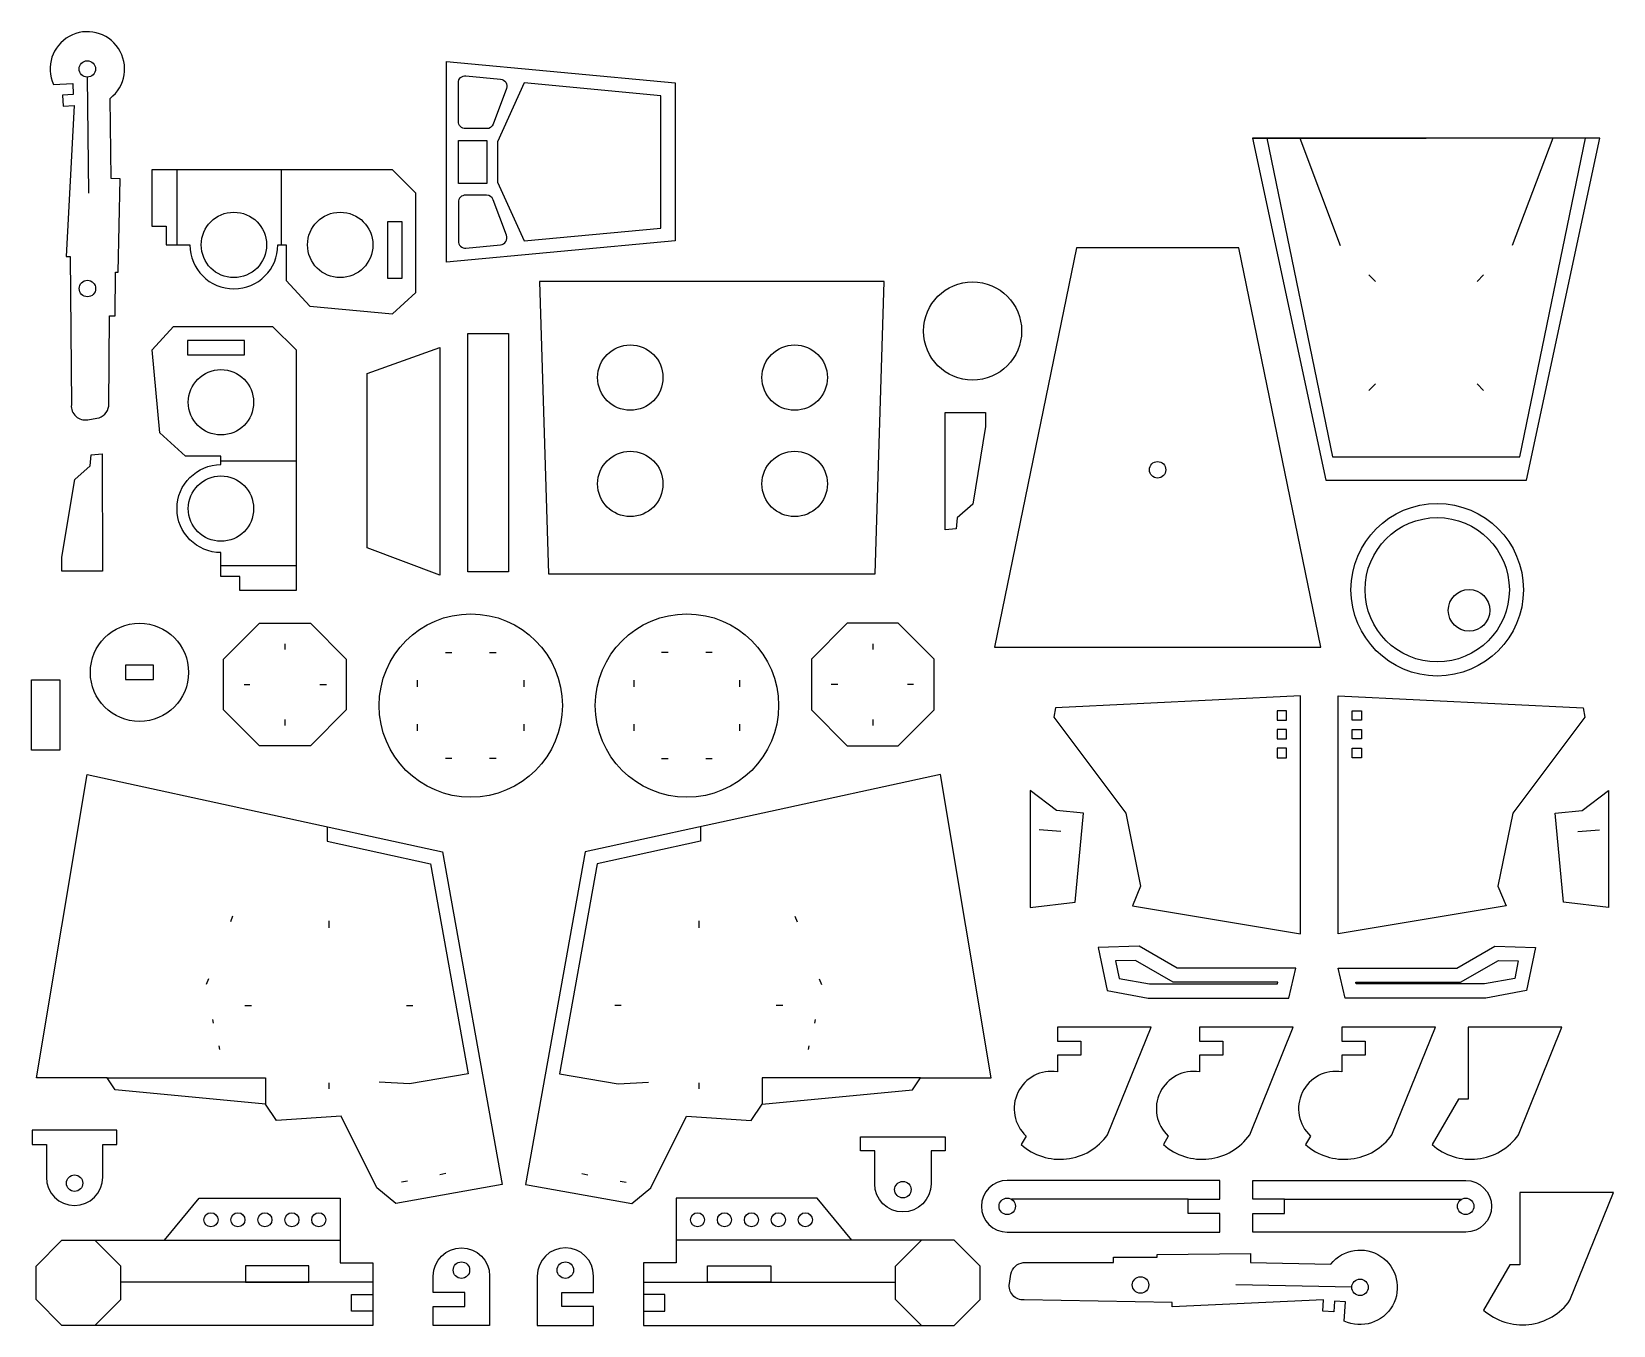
# Model space of a CAD drawing. Header units: millimetres. Extents: x 2 to 339, y 3 to 278.
import ezdxf

# ---------------------------------------------------------------- set-up
doc = ezdxf.new("R2010")
doc.units = ezdxf.units.MM
doc.header["$MEASUREMENT"] = 0
for name, color, linetype in [('cortes', 1, 'Continuous'), ('entalhes', 2, 'Continuous'), ('furos', 6, 'Continuous')]:
    doc.layers.add(name, color=color, linetype=linetype)

msp = doc.modelspace()

# ---------------------------------------------------------------- linework, layer by layer
at = {"layer": 'cortes'}
msp.add_line((261.99, 255.26), (298.98, 255.26), dxfattribs=at)
for points in [[(10.5, 198.45, 0.484117), (13.98, 195.28), (15.95, 195.61, 0.333537), (18.45, 198.21), (18.64, 217.4), (19.8, 217.39), (19.9, 226.7), (20.47, 226.69), (20.9, 246.6), (18.98, 246.61), (18.78, 263.7, 2.065238), (6.69, 266.66), (10.81, 266.86), (10.92, 264.52), (8.65, 264.41), (8.77, 262.06), (11.13, 262.18), (9.37, 230.02), (10.24, 230.01), (10.5, 198.45)], [(83.87, 243.51), (78.87, 248.51), (27.67, 248.51), (27.67, 236.51), (30.67, 236.51), (30.67, 232.51), (35.75, 232.51, 1), (54.47, 232.51), (56.27, 232.51), (56.27, 224.94), (61.25, 219.49), (78.89, 217.83), (83.87, 222.39)], [(53.36, 215.14), (58.36, 210.14), (58.36, 158.94), (46.35, 158.94), (46.35, 161.94), (42.36, 161.94), (42.36, 167.02, -1), (42.36, 185.74), (42.36, 187.54), (34.79, 187.54), (29.34, 192.52), (27.68, 210.16), (32.24, 215.14)], [(220.44, 60.03), (220.44, 56.51, 0.7417), (213.79, 42.84), (212.74, 41.04, 0.447556), (231.14, 43.12), (240.39, 66.03), (220.44, 66.03), (220.44, 63.03), (225.44, 63.03), (225.44, 60.03)], [(250.71, 60.03), (250.71, 56.51, 0.7417), (244.06, 42.84), (243.02, 41.04, 0.447556), (261.42, 43.12), (270.66, 66.03), (250.71, 66.03), (250.71, 63.03), (255.71, 63.03), (255.71, 60.03)], [(280.99, 60.03), (280.99, 56.51, 0.7417), (274.34, 42.84), (273.29, 41.04, 0.447556), (291.69, 43.12), (300.93, 66.03), (280.99, 66.03), (280.99, 63.03), (285.99, 63.03), (285.99, 60.03)], [(327.88, 66.03), (307.93, 66.03), (307.93, 50.67), (305.87, 50.67), (300.24, 41.04, 0.447556), (318.64, 43.12)], [(5.19, 41.06), (5.19, 34.06, 1), (17.19, 34.06), (17.19, 41.06), (20.19, 41.06), (20.19, 44.06), (2.19, 44.06), (2.19, 41.06)], [(193.55, 39.68), (193.55, 32.68, -1), (181.55, 32.68), (181.55, 39.68), (178.55, 39.68), (178.55, 42.68), (196.55, 42.68), (196.55, 39.68)], [(255.07, 22.38), (255.07, 26.39), (248.32, 26.39), (248.32, 29.39), (255.07, 29.39), (255.07, 33.39), (209.77, 33.39, 1), (209.77, 22.38)], [(262.07, 22.38), (262.07, 26.39), (268.82, 26.39), (268.82, 29.39), (262.07, 29.39), (262.07, 33.39), (307.38, 33.39, -1), (307.38, 22.38)], [(338.83, 30.8), (318.88, 30.8), (318.88, 15.44), (316.81, 15.44), (311.18, 5.81, 0.447556), (329.58, 7.89)], [(87.56, 9.55), (87.56, 13.05, -1), (99.56, 13.05), (99.56, 2.55), (87.56, 2.55), (87.56, 6.55), (94.31, 6.55), (94.31, 9.55)], [(121.69, 9.55), (121.69, 13.05, 1), (109.69, 13.05), (109.69, 2.55), (121.69, 2.55), (121.69, 6.55), (114.94, 6.55), (114.94, 9.55)], [(213.36, 7.96, -0.484117), (210.22, 11.47), (210.56, 13.44, -0.333537), (213.19, 15.9), (232.38, 15.9), (232.38, 17.07), (241.69, 17.07), (241.69, 17.64), (261.6, 17.87), (261.6, 15.96), (278.68, 15.59, -2.065238), (281.52, 3.47), (281.77, 7.58), (279.42, 7.72), (279.29, 5.45), (276.94, 5.59), (277.08, 7.95), (244.91, 6.52), (244.91, 7.38), (213.36, 7.96)]]:
    msp.add_lwpolyline(points, format="xyb", close=True, dxfattribs=at)
for points in [[(90.4, 228.8), (90.4, 271.55), (139.04, 266.98), (139.04, 233.37)], [(320.36, 182.42), (335.98, 255.26), (261.99, 255.26), (277.61, 182.42), (320.36, 182.42)], [(224.52, 231.89), (207.03, 146.89), (276.53, 146.89), (259.05, 231.89), (224.52, 231.89)], [(110.2, 224.71), (112.13, 162.51), (181.63, 162.51), (183.55, 224.71)], [(94.94, 162.94), (94.94, 213.63), (103.57, 213.63), (103.57, 162.94)], [(88.94, 162.19), (73.52, 168.01), (73.52, 205.14), (88.94, 210.69)], [(196.54, 171.84), (196.54, 196.84), (205.17, 196.84), (205.17, 193.84), (202.41, 177.32), (199.13, 174.42), (198.9, 172.05)], [(17.09, 188.05), (17.1, 163.05), (8.47, 163.05), (8.47, 166.05), (11.23, 182.57), (14.51, 185.47), (14.74, 187.84)], [(50.57, 151.98), (61.39, 151.98), (69.04, 144.33), (69.04, 133.52), (61.39, 125.87), (50.57, 125.87), (42.93, 133.52), (42.93, 144.33)], [(186.53, 151.98), (175.71, 151.98), (168.07, 144.33), (168.07, 133.52), (175.71, 125.87), (186.53, 125.87), (194.18, 133.52), (194.18, 144.33)], [(8.05, 124.97), (2.05, 124.97), (2.05, 139.97), (8.05, 139.97)], [(234.99, 111.57), (238.17, 96.05), (236.41, 91.86), (272.21, 85.86), (272.21, 136.51), (220.02, 134.01), (219.68, 131.99)], [(317.43, 111.57), (314.25, 96.05), (316, 91.86), (280.21, 85.86), (280.21, 136.51), (332.4, 134.01), (332.74, 131.99)], [(79.57, 28.46), (75.55, 31.83), (67.93, 47.07), (54.17, 46.12), (51.83, 49.66), (19.85, 52.68), (18.12, 55.2), (3.07, 55.2), (13.9, 119.76), (89.55, 103.3), (102.22, 32.51)], [(129.86, 28.46), (133.89, 31.83), (141.51, 47.07), (155.27, 46.12), (157.6, 49.66), (189.58, 52.68), (191.32, 55.2), (206.36, 55.2), (195.53, 119.76), (119.88, 103.3), (107.22, 32.51)], [(214.65, 91.51), (224.2, 92.61), (225.99, 111.57), (220.23, 112.12), (214.65, 116.42)], [(337.77, 91.51), (328.22, 92.61), (326.43, 111.57), (332.18, 112.12), (337.77, 116.42)], [(245.92, 78.59), (237.84, 83.25), (229.15, 82.99), (231.08, 73.8), (239.76, 72.21), (269.71, 72.21), (271.21, 78.59)], [(305.49, 78.59), (313.58, 83.25), (322.26, 82.99), (320.34, 73.8), (311.65, 72.21), (281.71, 72.21), (280.21, 78.59)], [(74.72, 2.55), (8.51, 2.55), (3.01, 8.05), (3.01, 15.18), (8.51, 20.68), (30.34, 20.68), (37.73, 29.64), (67.72, 29.64), (67.72, 15.87), (74.72, 15.87), (74.72, 2.55)], [(132.29, 2.55), (198.5, 2.55), (204, 8.05), (204, 15.18), (198.5, 20.68), (176.68, 20.68), (169.28, 29.64), (139.29, 29.64), (139.29, 15.87), (132.29, 15.87), (132.29, 2.55)]]:
    msp.add_lwpolyline(points, close=True, dxfattribs=at)
for centre, radius in [((202.39, 214.18), 10.45), ((301.32, 159.11), 18.36), ((25.01, 141.53), 10.45), ((95.55, 134.47), 19.51), ((141.57, 134.47), 19.51)]:
    msp.add_circle(centre, radius, dxfattribs=at)
at = {"layer": 'entalhes'}
for p, q in [((13.9, 268.21), (14.13, 243.52)), ((272.04, 255.26), (280.66, 232.4)), ((325.93, 255.26), (317.3, 232.4)), ((32.95, 248.51), (32.95, 232.51)), ((55.27, 232.51), (55.27, 248.51)), ((288.17, 224.74), (286.76, 226.16)), ((309.8, 224.74), (311.21, 226.16)), ((286.76, 201.52), (288.17, 202.94)), ((311.21, 201.52), (309.8, 202.94)), ((42.36, 186.54), (58.36, 186.54)), ((58.36, 164.22), (42.36, 164.22)), ((55.98, 147.63), (55.98, 146.38)), ((90.14, 145.78), (91.55, 145.78)), ((99.55, 145.78), (100.95, 145.78)), ((137.57, 145.78), (136.16, 145.78)), ((146.98, 145.78), (145.57, 145.78)), ((181.12, 147.63), (181.12, 146.38)), ((47.28, 138.93), (48.53, 138.93)), ((63.43, 138.93), (64.82, 138.93)), ((84.24, 138.47), (84.24, 139.88)), ((106.85, 139.88), (106.85, 138.47)), ((130.26, 139.88), (130.26, 138.47)), ((152.87, 138.47), (152.87, 139.88)), ((173.67, 138.93), (172.28, 138.93)), ((189.82, 138.93), (188.57, 138.93)), ((55.98, 131.47), (55.98, 130.22)), ((181.12, 131.47), (181.12, 130.22)), ((84.24, 129.06), (84.24, 130.47)), ((106.85, 130.47), (106.85, 129.06)), ((130.26, 130.47), (130.26, 129.06)), ((152.87, 129.06), (152.87, 130.47)), ((91.55, 123.17), (90.14, 123.17)), ((100.95, 123.17), (99.55, 123.17)), ((136.16, 123.17), (137.57, 123.17)), ((145.57, 123.17), (146.98, 123.17)), ((221.16, 107.69), (216.54, 108.04)), ((331.26, 107.69), (335.88, 108.04)), ((44.85, 89.63), (44.39, 88.43)), ((65.34, 88.67), (65.34, 87.17)), ((144.09, 88.67), (144.09, 87.17)), ((164.58, 89.63), (165.04, 88.43)), ((39.7, 76.31), (39.24, 75.11)), ((169.73, 76.31), (170.19, 75.11)), ((40.55, 67.63), (40.73, 66.87)), ((47.45, 70.66), (48.83, 70.66)), ((81.85, 70.66), (83.23, 70.66)), ((127.58, 70.66), (126.2, 70.66)), ((161.98, 70.66), (160.6, 70.66)), ((168.88, 67.63), (168.7, 66.87)), ((41.88, 62.01), (42.05, 61.25)), ((167.56, 62.01), (167.38, 61.25)), ((65.34, 54.15), (65.34, 52.9)), ((144.09, 54.15), (144.09, 52.9)), ((90.23, 34.84), (88.94, 34.59)), ((119.21, 34.84), (120.49, 34.59)), ((82.07, 33.24), (80.79, 32.99)), ((127.36, 33.24), (128.64, 32.99)), ((248.32, 29.39), (210.67, 29.39)), ((268.82, 29.39), (306.48, 29.39)), ((30.34, 20.68), (67.72, 20.68)), ((176.68, 20.68), (139.29, 20.68)), ((74.66, 11.72), (21.01, 11.72)), ((132.35, 11.72), (186, 11.72)), ((283.14, 10.67), (258.45, 11.14))]:
    msp.add_line(p, q, dxfattribs=at)
for points in [[(94.4, 257.25, -0.414214), (92.9, 258.75), (92.9, 267.01, -0.43916), (94.52, 268.5), (101.87, 267.81, -0.497004), (103.15, 265.78), (100.32, 258.22, -0.312677), (98.91, 257.25)], [(94.4, 243.1, 0.414214), (92.9, 241.6), (92.9, 233.34, 0.43916), (94.52, 231.84), (101.87, 232.54, 0.497004), (103.15, 234.56), (100.32, 242.12, 0.312677), (98.91, 243.1)]]:
    msp.add_lwpolyline(points, format="xyb", close=True, dxfattribs=at)
for points in [[(136.04, 264.25), (106.91, 266.98), (101.27, 254.48), (101.27, 245.87), (106.91, 233.36), (136.04, 236.1)], [(92.9, 245.6), (92.9, 254.74), (98.99, 254.74), (98.99, 245.6)], [(80.87, 225.39), (77.87, 225.39), (77.87, 237.51), (80.87, 237.51)], [(35.24, 212.14), (35.24, 209.14), (47.36, 209.14), (47.36, 212.14)], [(267.21, 131.37), (269.21, 131.37), (269.21, 133.37), (267.21, 133.37)], [(283.21, 131.37), (283.21, 133.37), (285.21, 133.37), (285.21, 131.37)], [(267.21, 127.37), (269.21, 127.37), (269.21, 129.37), (267.21, 129.37)], [(283.21, 127.37), (283.21, 129.37), (285.21, 129.37), (285.21, 127.37)], [(269.21, 123.37), (269.21, 125.37), (267.21, 125.37), (267.21, 123.37)], [(283.21, 123.37), (283.21, 125.37), (285.21, 125.37), (285.21, 123.37)], [(245.12, 75.59), (237.08, 80.23), (232.82, 80.1), (233.6, 76.39), (240.03, 75.21), (267.33, 75.21), (267.42, 75.59)], [(306.3, 75.59), (314.34, 80.23), (318.59, 80.1), (317.82, 76.39), (311.38, 75.21), (284.08, 75.21), (283.99, 75.59)]]:
    msp.add_lwpolyline(points, close=True, dxfattribs=at)
for points in [[(265.05, 255.26), (279.02, 187.42), (318.94, 187.42), (332.91, 255.26)], [(64.96, 108.65), (64.96, 105.58), (86.95, 100.79), (94.96, 56.05), (82.53, 53.98), (76.04, 54.34)], [(144.47, 108.65), (144.47, 105.58), (122.48, 100.79), (114.47, 56.05), (126.9, 53.98), (133.4, 54.34)], [(18.12, 55.2), (51.83, 55.2), (51.83, 49.66)], [(191.32, 55.2), (157.6, 55.2), (157.6, 49.66)], [(15.51, 2.55), (21.01, 8.05), (21.01, 15.18), (15.51, 20.68)], [(191.5, 2.55), (186, 8.05), (186, 15.18), (191.5, 20.68)], [(74.72, 5.55), (70.14, 5.55), (70.14, 9.09), (74.72, 9.09)], [(132.29, 5.55), (136.87, 5.55), (136.87, 9.09), (132.29, 9.09)]]:
    msp.add_lwpolyline(points, dxfattribs=at)
for centre, radius in [((301.32, 159.11), 15.36), ((308.1, 154.73), 4.43), ((40.23, 25.02), 1.5), ((45.97, 25.02), 1.5), ((51.71, 25.02), 1.5), ((57.45, 25.02), 1.5), ((63.19, 25.02), 1.5), ((143.82, 25.02), 1.5), ((149.56, 25.02), 1.5), ((155.3, 25.02), 1.5), ((161.04, 25.02), 1.5), ((166.78, 25.02), 1.5)]:
    msp.add_circle(centre, radius, dxfattribs=at)
at = {"layer": 'furos'}
for points in [[(28.01, 143.03), (22.01, 143.03), (22.01, 140.03), (28.01, 140.03)], [(47.56, 11.72), (61.06, 11.72), (61.06, 15.22), (47.56, 15.22)], [(159.45, 11.72), (145.95, 11.72), (145.95, 15.22), (159.45, 15.22)]]:
    msp.add_lwpolyline(points, close=True, dxfattribs=at)
for centre, radius in [((13.9, 269.96), 1.75), ((45.11, 232.51), 6.96), ((67.75, 232.51), 6.96), ((13.93, 223.22), 1.75), ((129.51, 204.27), 6.96), ((164.51, 204.27), 6.96), ((42.36, 199.01), 6.96), ((129.51, 181.64), 6.96), ((164.51, 181.64), 6.96), ((241.78, 184.64), 1.75), ((42.36, 176.38), 6.96), ((11.19, 32.81), 1.75), ((187.55, 31.43), 1.75), ((209.77, 27.89), 1.75), ((307.38, 27.89), 1.75), ((93.56, 14.3), 1.75), ((115.69, 14.3), 1.75), ((238.15, 11.14), 1.75), ((284.89, 10.65), 1.75)]:
    msp.add_circle(centre, radius, dxfattribs=at)

doc.saveas('drawing.dxf')
